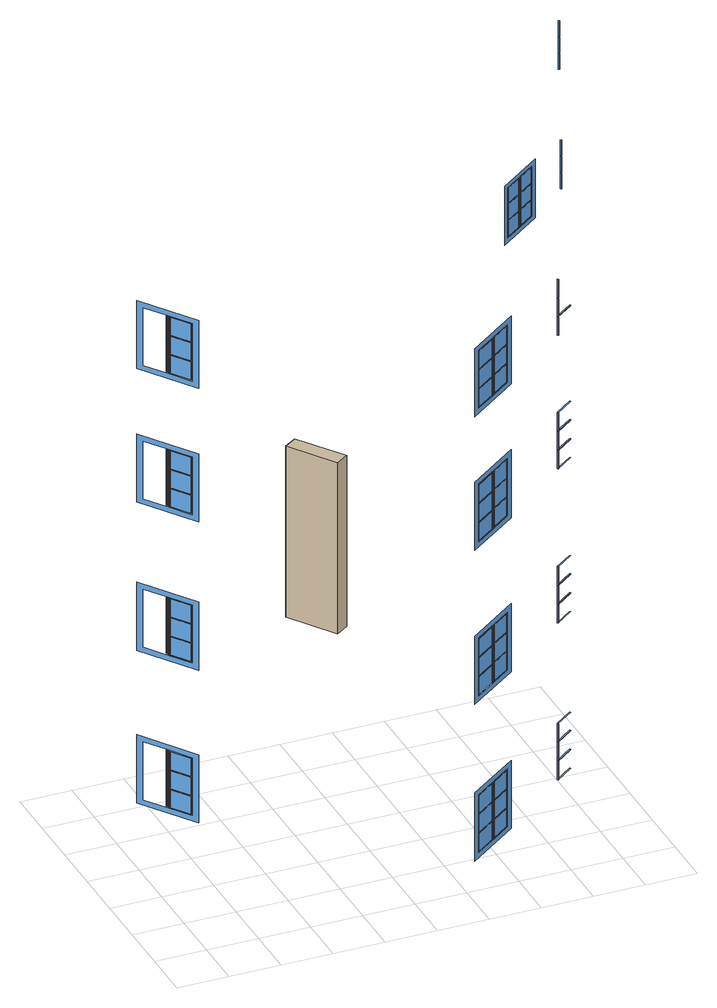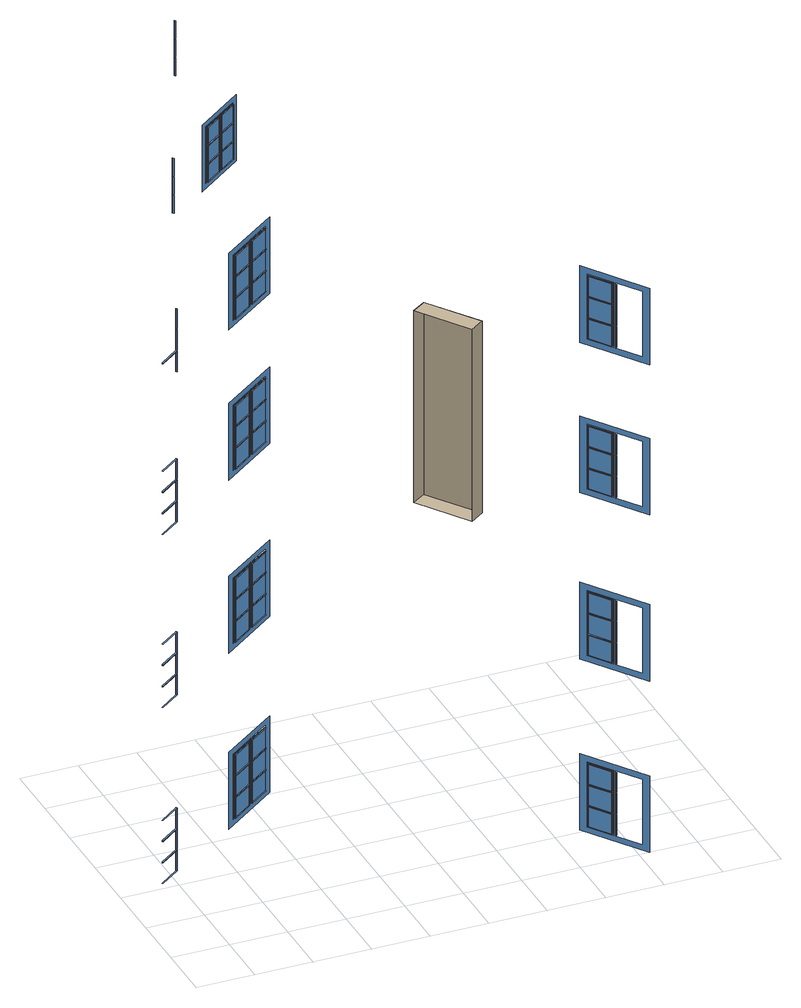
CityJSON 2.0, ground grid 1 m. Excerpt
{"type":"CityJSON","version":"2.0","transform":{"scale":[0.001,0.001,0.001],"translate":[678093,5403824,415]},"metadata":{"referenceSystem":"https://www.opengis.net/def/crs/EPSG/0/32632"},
"CityObjects":{
"building1":{"type":"Building","attributes":{"dataAvailable":"Sufficient","measuredHeight":20.7},"children":["building1-1"],"geometry":[{"type":"MultiSurface","lod":"3","boundaries":[[[0,1,2,3]],[[4,5,6,7]],[[8,9,10,11]],[[12,13,14,15]],[[16,17,18,19]],[[20,21,22,23]],[[24,25,26,27]],[[28,29,30,31]],[[32,33,34,35]],[[36,37,38,39]],[[40,41,42,43]],[[44,45,46,47]],[[48,49,50,51],[52,53,54,55],[56,57,58,59]],[[60,61,62,63],[64,65,66,67],[68,69,70,71]],[[72,73,74,75],[76,77,78,79],[80,81,82,83]],[[84,85,86,87],[88,89,90,91],[92,93,94,95]],[[96,10,9,97]],[[98,2,1,99]],[[100,6,5,101]],[[102,22,21,103]],[[104,14,13,105]],[[106,18,17,107]],[[108,34,33,109]],[[110,26,25,111]],[[112,30,29,113]],[[114,46,45,115]],[[116,38,37,117]],[[118,42,41,119]],[[120,121,122,123]],[[124,125,126,127]],[[128,129,130,131]],[[132,133,134,135]],[[136,137,138,139]],[[140,141,142,143]],[[144,145,146,147]],[[148,149,150,151]],[[152,153,154,155]],[[156,157,158,159]],[[160,161,162,163]],[[164,165,166,167]],[[168,122,121,169]],[[170,130,129,171]],[[172,126,125,173]],[[174,134,133,175]],[[176,142,141,177]],[[178,138,137,179]],[[180,146,145,181]],[[182,154,153,183]],[[184,150,149,185]],[[186,158,157,187]],[[188,166,165,189]],[[190,162,161,191]],[[58,57,56,59],[127,192,193,124],[194,195,128,131],[196,197,120,123]],[[70,69,68,71],[139,198,199,136],[200,201,140,143],[202,203,132,135]],[[82,81,80,83],[151,204,205,148],[206,207,152,155],[208,209,144,147]],[[94,93,92,95],[163,210,211,160],[212,213,164,167],[214,215,156,159]],[[127,126,216,192]],[[123,122,217,196]],[[131,130,218,194]],[[139,138,219,198]],[[135,134,220,202]],[[143,142,221,200]],[[151,150,222,204]],[[147,146,223,208]],[[155,154,224,206]],[[163,162,225,210]],[[159,158,226,214]],[[167,166,227,212]],[[195,228,129,128]],[[193,229,125,124]],[[197,230,121,120]],[[201,231,141,140]],[[199,232,137,136]],[[203,233,133,132]],[[207,234,153,152]],[[205,235,149,148]],[[209,236,145,144]],[[213,237,165,164]],[[211,238,161,160]],[[215,239,157,156]],[[230,217,122,121]],[[228,218,130,129]],[[216,126,125,229]],[[233,220,134,133]],[[231,221,142,141]],[[219,138,137,232]],[[236,223,146,145]],[[234,224,154,153]],[[222,150,149,235]],[[239,226,158,157]],[[237,227,166,165]],[[225,162,161,238]],[[240,218,130,170]],[[169,121,230,241]],[[242,217,122,168]],[[171,129,228,243]],[[173,125,229,244]],[[245,216,126,172]],[[246,221,142,176]],[[175,133,233,247]],[[248,220,134,174]],[[177,141,231,249]],[[179,137,232,250]],[[251,219,138,178]],[[252,224,154,182]],[[181,145,236,253]],[[254,223,146,180]],[[183,153,234,255]],[[185,149,235,256]],[[257,222,150,184]],[[258,227,166,188]],[[187,157,239,259]],[[260,226,158,186]],[[189,165,237,261]],[[191,161,238,262]],[[263,225,162,190]],[[194,218,228,195]],[[196,217,230,197]],[[192,216,229,193]],[[200,221,231,201]],[[202,220,233,203]],[[198,219,232,199]],[[206,224,234,207]],[[208,223,236,209]],[[204,222,235,205]],[[212,227,237,213]],[[214,226,239,215]],[[210,225,238,211]],[[241,230,217,242]],[[243,228,218,240]],[[244,229,216,245]],[[247,233,220,248]],[[249,231,221,246]],[[250,232,219,251]],[[253,236,223,254]],[[255,234,224,252]],[[256,235,222,257]],[[259,239,226,260]],[[261,237,227,258]],[[262,238,225,263]],[[264,265,266,267]],[[268,269,270,271]],[[272,273,274,275]],[[276,277,278,279]],[[280,281,282,283]],[[284,285,286,287]],[[288,289,290,291]],[[292,293,294,295]],[[296,297,298,299]],[[300,301,302,303]],[[304,305,306,307]],[[308,309,310,311]],[[312,313,314,315]],[[316,317,318,319]],[[320,321,322,323]],[[324,325,326,327]],[[328,329,330,331]],[[332,333,334,335]],[[336,337,338,339]],[[340,341,342,343]],[[344,345,346,347]],[[348,349,350,351]],[[352,353,354,355]],[[356,357,358,359]],[[265,266,317,318]],[[314,269,270,313]],[[322,273,274,321]],[[277,278,329,330]],[[326,281,282,325]],[[334,285,286,333]],[[289,290,341,342]],[[338,293,294,337]],[[346,297,298,345]],[[301,302,353,354]],[[350,305,306,349]],[[358,309,310,357]],[[360,326,325,361]],[[362,334,333,363]],[[364,342,341,365]],[[366,338,337,367]],[[368,346,345,369]],[[370,354,353,371]],[[372,350,349,373]],[[374,358,357,375]],[[376,274,273,377]],[[378,270,269,379]],[[380,266,265,381]],[[382,286,285,383]],[[384,282,281,385]],[[386,278,277,387]],[[388,298,297,389]],[[390,294,293,391]],[[392,290,289,393]],[[394,310,309,395]],[[396,306,305,397]],[[398,302,301,399]],[[319,318,265,264]],[[315,314,269,268]],[[323,322,273,272]],[[331,330,277,276]],[[327,326,281,280]],[[335,334,285,284]],[[343,342,289,288]],[[339,338,293,292]],[[347,346,297,296]],[[355,354,301,300]],[[351,350,305,304]],[[359,358,309,308]],[[379,269,314,400]],[[377,273,322,401]],[[381,265,318,402]],[[385,281,326,360]],[[383,285,334,362]],[[387,277,330,403]],[[391,293,338,366]],[[389,297,346,368]],[[393,289,342,364]],[[397,305,350,372]],[[395,309,358,374]],[[399,301,354,370]],[[404,405,406,407],[408,409,410,411],[412,413,414,415]],[[416,417,418,419],[420,421,422,423],[424,425,426,427]],[[428,429,430,431],[432,433,434,435],[436,437,438,439]],[[440,441,442,443],[444,445,446,447],[448,449,450,451]],[[452,453,454,455]],[[456,457,458,459]],[[460,461,462,463]],[[464,465,466,467]],[[468,469,470,471]],[[472,473,474,475]],[[476,477,478,479]],[[480,481,482,483]],[[484,485,486,487]],[[488,489,490,491]],[[492,493,494,495]],[[496,497,498,499]],[[500,454,453,501]],[[502,462,461,503]],[[504,458,457,505]],[[506,466,465,507]],[[508,474,473,509]],[[510,470,469,511]],[[512,478,477,513]],[[514,486,485,515]],[[516,482,481,517]],[[518,490,489,519]],[[520,498,497,521]],[[522,494,493,523]],[[455,454,524,525]],[[459,458,526,527]],[[463,462,528,529]],[[467,466,530,531]],[[471,470,532,533]],[[475,474,534,535]],[[479,478,536,537]],[[483,482,538,539]],[[487,486,540,541]],[[491,490,542,543]],[[495,494,544,545]],[[499,498,546,547]],[[548,549,457,456]],[[550,551,453,452]],[[552,553,461,460]],[[554,555,469,468]],[[556,557,465,464]],[[558,559,473,472]],[[560,561,481,480]],[[562,563,477,476]],[[564,565,485,484]],[[566,567,493,492]],[[568,569,489,488]],[[570,571,497,496]],[[524,551,453,454]],[[526,549,457,458]],[[553,461,462,528]],[[530,557,465,466]],[[532,555,469,470]],[[559,473,474,534]],[[536,563,477,478]],[[538,561,481,482]],[[565,485,486,540]],[[542,569,489,490]],[[544,567,493,494]],[[571,497,498,546]],[[503,461,553,572]],[[501,453,551,573]],[[574,526,458,504]],[[505,457,549,575]],[[576,528,462,502]],[[577,524,454,500]],[[509,473,559,578]],[[507,465,557,579]],[[580,532,470,510]],[[511,469,555,581]],[[582,534,474,508]],[[583,530,466,506]],[[515,485,565,584]],[[513,477,563,585]],[[586,538,482,516]],[[517,481,561,587]],[[588,540,486,514]],[[589,536,478,512]],[[521,497,571,590]],[[519,489,569,591]],[[592,544,494,522]],[[523,493,567,593]],[[594,546,498,520]],[[595,542,490,518]],[[414,413,412,415],[503,572,576,502],[575,574,504,505],[573,577,500,501]],[[426,425,424,427],[509,578,582,508],[581,580,510,511],[579,583,506,507]],[[438,437,436,439],[515,584,588,514],[587,586,516,517],[585,589,512,513]],[[450,449,448,451],[521,590,594,520],[593,592,522,523],[591,595,518,519]],[[525,524,551,550]],[[527,526,549,548]],[[529,528,553,552]],[[531,530,557,556]],[[533,532,555,554]],[[535,534,559,558]],[[537,536,563,562]],[[539,538,561,560]],[[541,540,565,564]],[[543,542,569,568]],[[545,544,567,566]],[[547,546,571,570]],[[575,549,526,574]],[[573,551,524,577]],[[572,553,528,576]],[[581,555,532,580]],[[579,557,530,583]],[[578,559,534,582]],[[587,561,538,586]],[[585,563,536,589]],[[584,565,540,588]],[[593,567,544,592]],[[591,569,542,595]],[[590,571,546,594]],[[596,597,598,599]],[[600,601,602,603]],[[604,605,606,607]],[[608,598,597,609]],[[610,606,605,611]],[[612,602,601,613]],[[614,615,601,600]],[[603,602,616,617]],[[618,619,597,596]],[[599,598,620,621]],[[607,606,622,623]],[[624,625,605,604]],[[620,619,597,598]],[[625,605,606,622]],[[616,615,601,602]],[[626,616,602,612]],[[609,597,619,627]],[[611,605,625,628]],[[629,622,606,610]],[[630,620,598,608]],[[613,601,615,631]],[[632,633,634,635],[611,628,629,610],[631,626,612,613],[627,630,608,609]],[[617,616,615,614]],[[621,620,619,618]],[[623,622,625,624]],[[627,619,620,630]],[[628,625,622,629]],[[631,615,616,626]],[[636,637,638,639],[640,641,642,643],[634,633,632,635]],[[644,645,646,647]],[[648,649,650,651]],[[652,653,654,655]],[[656,650,649,657]],[[658,654,653,659]],[[660,646,645,661]],[[647,646,662,663]],[[664,665,653,652]],[[655,654,666,667]],[[651,650,668,669]],[[670,671,649,648]],[[672,673,645,644]],[[662,673,645,646]],[[665,653,654,666]],[[668,671,649,650]],[[674,668,650,656]],[[659,653,665,675]],[[676,662,646,660]],[[657,649,671,677]],[[661,645,673,678]],[[679,666,654,658]],[[642,641,640,643],[659,675,679,658],[677,674,656,657],[678,676,660,661]],[[667,666,665,664]],[[663,662,673,672]],[[669,668,671,670]],[[675,665,666,679]],[[677,671,668,674]],[[678,673,662,676]],[[680,681,682,683]],[[684,685,686,687]],[[688,689,690,691]],[[692,693,694,695]],[[696,697,698,699]],[[700,701,702,703]],[[704,705,706,707]],[[708,709,710,711]],[[712,713,714,715]],[[716,717,718,719]],[[720,721,722,723]],[[724,725,726,727]],[[728,686,685,729]],[[730,682,681,731]],[[732,690,689,733]],[[734,698,697,735]],[[736,694,693,737]],[[738,702,701,739]],[[740,710,709,741]],[[742,706,705,743]],[[744,714,713,745]],[[746,722,721,747]],[[748,718,717,749]],[[750,726,725,751]],[[752,753,754,755]],[[756,757,758,759]],[[760,761,762,763]],[[764,754,753,765]],[[766,762,761,767]],[[768,758,757,769]],[[770,771,772,773]],[[774,775,776,777]],[[778,779,780,781]],[[782,772,771,783]],[[784,780,779,785]],[[786,776,775,787]],[[788,789,681,680]],[[687,686,790,791]],[[683,682,792,793]],[[794,795,685,684]],[[691,690,796,797]],[[798,799,689,688]],[[800,801,693,692]],[[699,698,802,803]],[[695,694,804,805]],[[806,807,697,696]],[[703,702,808,809]],[[810,811,701,700]],[[812,813,705,704]],[[711,710,814,815]],[[707,706,816,817]],[[818,819,709,708]],[[715,714,820,821]],[[822,823,713,712]],[[824,825,717,716]],[[723,722,826,827]]],"semantics":{"surfaces":[{"type":"Window","@cityeditor:layer":"Unclassified.LoD3","frameMaterialClass":"Plastic","paneMaterialClass":"Glass","frameMaterialUncertainty":0.3}],"values":[0,0,0,0,0,0,0,0,0,0,0,0,0,0,0,0,0,0,0,0,0,0,0,0,0,0,0,0,0,0,0,0,0,0,0,0,0,0,0,0,0,0,0,0,0,0,0,0,0,0,0,0,0,0,0,0,0,0,0,0,0,0,0,0,0,0,0,0,0,0,0,0,0,0,0,0,0,0,0,0,0,0,0,0,0,0,0,0,0,0,0,0,0,0,0,0,0,0,0,0,0,0,0,0,0,0,0,0,0,0,0,0,0,0,0,0,0,0,0,0,0,0,0,0,0,0,0,0,0,0,0,0,0,0,0,0,0,0,0,0,0,0,0,0,0,0,0,0,0,0,0,0,0,0,0,0,0,0,0,0,0,0,0,0,0,0,0,0,0,0,0,0,0,0,0,0,0,0,0,0,0,0,0,0,0,0,0,0,0,0,0,0,0,0,0,0,0,0,0,0,0,0,0,0,0,0,0,0,0,0,0,0,0,0,0,0,0,0,0,0,0,0,0,0,0,0,0,0,0,0,0,0,0,0,0,0,0,0,0,0,0,0,0,0,0,0,0,0,0,0,0,0,0,0,0,0,0,0,0,0,0,0,0,0,0,0,0,0,0,0,0,0,0,0,0,0,0,0,0,0,0,0,0,0,0,0,0,0,0,0,0,0,0,0,0,0,0,0,0,0,0,0,0,0,0,0,0,0,0,0,0,0,0,0,0,0,0,0,0,0,0,0,0,0,0,0,0,0,0,0,0,0,0,0,0,0,0,0,0,0,0,0,0,0,0,0,0,0,0,0,0,0,0,0,0,0,0,0,0,0,0,0,0,0,0,0,0,0,0,0,0,0,0,0,0,0,0,0,0,0,0,0,0,0,0,0,0,0,0,0,0,0,0,0,0,0,0,0,0,0,0,0,0,0,0,0,0,0,0,0,0,0,0,0,0,0,0,0,0,0,0,0,0,0,0,0,0,0,0,0,0,0,0,0,0,0,0,0,0,0,0,0,0,0,0,0,0,0,0]}}]},
"building1-1":{"type":"BuildingInstallation","attributes":{"@cityeditor:layer":"Unclassified.LoD3","klumMaterialClass":"Concrete","klumMaterialIndex":"E202","materialUncertainty":0.3,"relationToConstruction":"outside"},"parents":["building1"],"geometry":[{"type":"MultiSurface","lod":"3","boundaries":[[[828,829,830,831]],[[831,830,832,833]],[[829,834,832,830]],[[834,835,833,832]],[[835,828,831,833]]]}]}
},
"vertices":[
[1194,4570,1259],[1202,4575,1259],[1202,4575,886],[1194,4570,886],[1194,4570,1649],[1202,4575,1649],[1202,4575,1276],[1194,4570,1276],[1194,4570,870],[1202,4575,870],[1202,4575,496],[1194,4570,496],[1194,4570,4393],[1202,4575,4393],[1202,4575,4020],[1194,4570,4020],[1194,4570,4783],[1202,4575,4783],[1202,4575,4410],[1194,4570,4410],[1194,4570,4003],[1202,4575,4003],[1202,4575,3630],[1194,4570,3630],[1194,4570,7434],[1202,4575,7434],[1202,4575,7061],[1194,4570,7061],[1194,4570,7824],[1202,4575,7824],[1202,4575,7450],[1194,4570,7450],[1194,4570,7044],[1202,4575,7044],[1202,4575,6671],[1194,4570,6671],[1194,4570,10176],[1202,4575,10176],[1202,4575,9802],[1194,4570,9802],[1194,4570,10566],[1202,4575,10566],[1202,4575,10192],[1194,4570,10192],[1194,4570,9786],[1202,4575,9786],[1202,4575,9413],[1194,4570,9413],[1583,4003,1773],[847,5074,1773],[847,5074,373],[1583,4003,373],[927,4958,480],[927,4958,1666],[1206,4552,1666],[1206,4552,480],[1224,4525,480],[1224,4525,1666],[1503,4119,1666],[1503,4119,480],[1583,4003,4906],[847,5074,4906],[847,5074,3506],[1583,4003,3506],[927,4958,3614],[927,4958,4799],[1206,4552,4799],[1206,4552,3614],[1224,4525,3614],[1224,4525,4799],[1503,4119,4799],[1503,4119,3614],[1583,4003,7947],[847,5074,7947],[847,5074,6547],[1583,4003,6547],[927,4958,6654],[927,4958,7840],[1206,4552,7840],[1206,4552,6654],[1224,4525,6654],[1224,4525,7840],[1503,4119,7840],[1503,4119,6654],[1583,4003,10689],[847,5074,10689],[847,5074,9289],[1583,4003,9289],[927,4958,9396],[927,4958,10582],[1206,4552,10582],[1206,4552,9396],[1224,4525,9396],[1224,4525,10582],[1503,4119,10582],[1503,4119,9396],[1218,4587,496],[1218,4587,870],[1218,4587,886],[1218,4587,1259],[1218,4587,1276],[1218,4587,1649],[1218,4587,3630],[1218,4587,4003],[1218,4587,4020],[1218,4587,4393],[1218,4587,4410],[1218,4587,4783],[1218,4587,6671],[1218,4587,7044],[1218,4587,7061],[1218,4587,7434],[1218,4587,7450],[1218,4587,7824],[1218,4587,9413],[1218,4587,9786],[1218,4587,9802],[1218,4587,10176],[1218,4587,10192],[1218,4587,10566],[1237,4507,1276],[1245,4513,1276],[1245,4513,1649],[1237,4507,1649],[1237,4507,496],[1245,4513,496],[1245,4513,870],[1237,4507,870],[1237,4507,886],[1245,4513,886],[1245,4513,1259],[1237,4507,1259],[1237,4507,4410],[1245,4513,4410],[1245,4513,4783],[1237,4507,4783],[1237,4507,3630],[1245,4513,3630],[1245,4513,4003],[1237,4507,4003],[1237,4507,4020],[1245,4513,4020],[1245,4513,4393],[1237,4507,4393],[1237,4507,7450],[1245,4513,7450],[1245,4513,7824],[1237,4507,7824],[1237,4507,6671],[1245,4513,6671],[1245,4513,7044],[1237,4507,7044],[1237,4507,7061],[1245,4513,7061],[1245,4513,7434],[1237,4507,7434],[1237,4507,10192],[1245,4513,10192],[1245,4513,10566],[1237,4507,10566],[1237,4507,9413],[1245,4513,9413],[1245,4513,9786],[1237,4507,9786],[1237,4507,9802],[1245,4513,9802],[1245,4513,10176],[1237,4507,10176],[1261,4524,1649],[1261,4524,1276],[1261,4524,1259],[1261,4524,886],[1261,4524,870],[1261,4524,496],[1261,4524,4783],[1261,4524,4410],[1261,4524,4393],[1261,4524,4020],[1261,4524,4003],[1261,4524,3630],[1261,4524,7824],[1261,4524,7450],[1261,4524,7434],[1261,4524,7061],[1261,4524,7044],[1261,4524,6671],[1261,4524,10566],[1261,4524,10192],[1261,4524,10176],[1261,4524,9802],[1261,4524,9786],[1261,4524,9413],[1491,4137,870],[1491,4137,496],[1491,4137,1259],[1491,4137,886],[1491,4137,1649],[1491,4137,1276],[1491,4137,4003],[1491,4137,3630],[1491,4137,4393],[1491,4137,4020],[1491,4137,4783],[1491,4137,4410],[1491,4137,7044],[1491,4137,6671],[1491,4137,7434],[1491,4137,7061],[1491,4137,7824],[1491,4137,7450],[1491,4137,9786],[1491,4137,9413],[1491,4137,10176],[1491,4137,9802],[1491,4137,10566],[1491,4137,10192],[1499,4142,870],[1499,4142,1649],[1499,4142,1259],[1499,4142,4003],[1499,4142,4783],[1499,4142,4393],[1499,4142,7044],[1499,4142,7824],[1499,4142,7434],[1499,4142,9786],[1499,4142,10566],[1499,4142,10176],[1499,4142,886],[1499,4142,496],[1499,4142,1276],[1499,4142,4020],[1499,4142,3630],[1499,4142,4410],[1499,4142,7061],[1499,4142,6671],[1499,4142,7450],[1499,4142,9802],[1499,4142,9413],[1499,4142,10192],[1516,4153,1259],[1516,4153,1276],[1516,4153,1649],[1516,4153,886],[1516,4153,496],[1516,4153,870],[1516,4153,4393],[1516,4153,4410],[1516,4153,4783],[1516,4153,4020],[1516,4153,3630],[1516,4153,4003],[1516,4153,7434],[1516,4153,7450],[1516,4153,7824],[1516,4153,7061],[1516,4153,6671],[1516,4153,7044],[1516,4153,10176],[1516,4153,10192],[1516,4153,10566],[1516,4153,9802],[1516,4153,9413],[1516,4153,9786],[6033,1329,821],[6045,1313,821],[5687,1042,821],[5675,1058,821],[6033,1329,1211],[6045,1313,1211],[5687,1042,1211],[5675,1058,1211],[6033,1329,1600],[6045,1313,1600],[5687,1042,1600],[5675,1058,1600],[6033,1329,4038],[6045,1313,4038],[5687,1042,4038],[5675,1058,4038],[6033,1329,4427],[6045,1313,4427],[5687,1042,4427],[5675,1058,4427],[6033,1329,4817],[6045,1313,4817],[5687,1042,4817],[5675,1058,4817],[6033,1329,7200],[6045,1313,7200],[5687,1042,7200],[5675,1058,7200],[6033,1329,7590],[6045,1313,7590],[5687,1042,7590],[5675,1058,7590],[6033,1329,7980],[6045,1313,7980],[5687,1042,7980],[5675,1058,7980],[6033,1329,9942],[6045,1313,9942],[5687,1042,9942],[5675,1058,9942],[6033,1329,10332],[6045,1313,10332],[5687,1042,10332],[5675,1058,10332],[6033,1329,10721],[6045,1313,10721],[5687,1042,10721],[5675,1058,10721],[5675,1058,837],[5687,1042,837],[6045,1313,837],[6033,1329,837],[5675,1058,447],[5687,1042,447],[6045,1313,447],[6033,1329,447],[5675,1058,1227],[5687,1042,1227],[6045,1313,1227],[6033,1329,1227],[5675,1058,4054],[5687,1042,4054],[6045,1313,4054],[6033,1329,4054],[5675,1058,3664],[5687,1042,3664],[6045,1313,3664],[6033,1329,3664],[5675,1058,4444],[5687,1042,4444],[6045,1313,4444],[6033,1329,4444],[5675,1058,7217],[5687,1042,7217],[6045,1313,7217],[6033,1329,7217],[5675,1058,6827],[5687,1042,6827],[6045,1313,6827],[6033,1329,6827],[5675,1058,7606],[5687,1042,7606],[6045,1313,7606],[6033,1329,7606],[5675,1058,9958],[5687,1042,9958],[6045,1313,9958],[6033,1329,9958],[5675,1058,9569],[5687,1042,9569],[6045,1313,9569],[6033,1329,9569],[5675,1058,10348],[5687,1042,10348],[6045,1313,10348],[6033,1329,10348],[6051,1305,4054],[5693,1034,4054],[6051,1305,4444],[5693,1034,4444],[6051,1305,6827],[5693,1034,6827],[6051,1305,7217],[5693,1034,7217],[6051,1305,7606],[5693,1034,7606],[6051,1305,9569],[5693,1034,9569],[6051,1305,9958],[5693,1034,9958],[6051,1305,10348],[5693,1034,10348],[5693,1034,1600],[6051,1305,1600],[5693,1034,1211],[6051,1305,1211],[5693,1034,821],[6051,1305,821],[5693,1034,4817],[6051,1305,4817],[5693,1034,4427],[6051,1305,4427],[5693,1034,4038],[6051,1305,4038],[5693,1034,7980],[6051,1305,7980],[5693,1034,7590],[6051,1305,7590],[5693,1034,7200],[6051,1305,7200],[5693,1034,10721],[6051,1305,10721],[5693,1034,10332],[6051,1305,10332],[5693,1034,9942],[6051,1305,9942],[6051,1305,837],[6051,1305,1227],[6051,1305,447],[6051,1305,3664],[6600,1720,1724],[5563,936,1724],[5563,936,324],[6600,1720,324],[5675,1021,431],[5675,1021,1617],[6069,1318,1617],[6069,1318,431],[6094,1338,431],[6094,1338,1617],[6487,1635,1617],[6487,1635,431],[6600,1720,4941],[5563,936,4941],[5563,936,3541],[6600,1720,3541],[5675,1021,3648],[5675,1021,4834],[6069,1318,4834],[6069,1318,3648],[6094,1338,3648],[6094,1338,4834],[6487,1635,4834],[6487,1635,3648],[6600,1720,8103],[5563,936,8103],[5563,936,6703],[6600,1720,6703],[5675,1021,6810],[5675,1021,7996],[6069,1318,7996],[6069,1318,6810],[6094,1338,6810],[6094,1338,7996],[6487,1635,7996],[6487,1635,6810],[6600,1720,10845],[5563,936,10845],[5563,936,9445],[6600,1720,9445],[5675,1021,9552],[5675,1021,10738],[6069,1318,10738],[6069,1318,9552],[6094,1338,9552],[6094,1338,10738],[6487,1635,10738],[6487,1635,9552],[6094,1375,1600],[6106,1359,1600],[6106,1359,1227],[6094,1375,1227],[6094,1375,1211],[6106,1359,1211],[6106,1359,837],[6094,1375,837],[6094,1375,821],[6106,1359,821],[6106,1359,447],[6094,1375,447],[6094,1375,4817],[6106,1359,4817],[6106,1359,4444],[6094,1375,4444],[6094,1375,4427],[6106,1359,4427],[6106,1359,4054],[6094,1375,4054],[6094,1375,4038],[6106,1359,4038],[6106,1359,3664],[6094,1375,3664],[6094,1375,7980],[6106,1359,7980],[6106,1359,7606],[6094,1375,7606],[6094,1375,7590],[6106,1359,7590],[6106,1359,7217],[6094,1375,7217],[6094,1375,7200],[6106,1359,7200],[6106,1359,6827],[6094,1375,6827],[6094,1375,10721],[6106,1359,10721],[6106,1359,10348],[6094,1375,10348],[6094,1375,10332],[6106,1359,10332],[6106,1359,9958],[6094,1375,9958],[6094,1375,9942],[6106,1359,9942],[6106,1359,9569],[6094,1375,9569],[6112,1351,1227],[6112,1351,1600],[6112,1351,447],[6112,1351,821],[6112,1351,837],[6112,1351,1211],[6112,1351,4444],[6112,1351,4817],[6112,1351,3664],[6112,1351,4038],[6112,1351,4054],[6112,1351,4427],[6112,1351,7606],[6112,1351,7980],[6112,1351,6827],[6112,1351,7200],[6112,1351,7217],[6112,1351,7590],[6112,1351,10348],[6112,1351,10721],[6112,1351,9569],[6112,1351,9942],[6112,1351,9958],[6112,1351,10332],[6464,1630,1227],[6452,1646,1227],[6464,1630,837],[6452,1646,837],[6464,1630,447],[6452,1646,447],[6464,1630,4444],[6452,1646,4444],[6464,1630,4054],[6452,1646,4054],[6464,1630,3664],[6452,1646,3664],[6464,1630,7606],[6452,1646,7606],[6464,1630,7217],[6452,1646,7217],[6464,1630,6827],[6452,1646,6827],[6464,1630,10348],[6452,1646,10348],[6464,1630,9958],[6452,1646,9958],[6464,1630,9569],[6452,1646,9569],[6452,1646,1211],[6464,1630,1211],[6452,1646,1600],[6464,1630,1600],[6452,1646,821],[6464,1630,821],[6452,1646,4427],[6464,1630,4427],[6452,1646,4817],[6464,1630,4817],[6452,1646,4038],[6464,1630,4038],[6452,1646,7590],[6464,1630,7590],[6452,1646,7980],[6464,1630,7980],[6452,1646,7200],[6464,1630,7200],[6452,1646,10332],[6464,1630,10332],[6452,1646,10721],[6464,1630,10721],[6452,1646,9942],[6464,1630,9942],[6470,1622,821],[6470,1622,1600],[6470,1622,837],[6470,1622,1211],[6470,1622,447],[6470,1622,1227],[6470,1622,4038],[6470,1622,4817],[6470,1622,4054],[6470,1622,4427],[6470,1622,3664],[6470,1622,4444],[6470,1622,7200],[6470,1622,7980],[6470,1622,7217],[6470,1622,7590],[6470,1622,6827],[6470,1622,7606],[6470,1622,9942],[6470,1622,10721],[6470,1622,9958],[6470,1622,10332],[6470,1622,9569],[6470,1622,10348],[6500,1683,13524],[6512,1667,13524],[6512,1667,13200],[6500,1683,13200],[6500,1683,13185],[6512,1667,13185],[6512,1667,12860],[6500,1683,12860],[6500,1683,12846],[6512,1667,12846],[6512,1667,12521],[6500,1683,12521],[6518,1659,13200],[6518,1659,13524],[6518,1659,12521],[6518,1659,12846],[6518,1659,12860],[6518,1659,13185],[6801,1910,13185],[6813,1895,13185],[6813,1895,12860],[6801,1910,12860],[6801,1910,13524],[6813,1895,13524],[6813,1895,13200],[6801,1910,13200],[6813,1895,12521],[6801,1910,12521],[6801,1910,12846],[6813,1895,12846],[6820,1887,12860],[6820,1887,13524],[6820,1887,12846],[6820,1887,12521],[6820,1887,13200],[6820,1887,13185],[6834,1898,13539],[6504,1648,13539],[6504,1648,12507],[6834,1898,12507],[7280,2235,13632],[6410,1576,13632],[6410,1576,12414],[7280,2235,12414],[6856,1914,12507],[6856,1914,13539],[7186,2164,13539],[7186,2164,12507],[6852,1949,13524],[6864,1933,13524],[6864,1933,13200],[6852,1949,13200],[6852,1949,13185],[6864,1933,13185],[6864,1933,12860],[6852,1949,12860],[6852,1949,12846],[6864,1933,12846],[6864,1933,12521],[6852,1949,12521],[6870,1925,12860],[6870,1925,13185],[6870,1925,12521],[6870,1925,12846],[6870,1925,13200],[6870,1925,13524],[7165,2161,13200],[7153,2177,13200],[7153,2177,12846],[7165,2161,12846],[7165,2161,12521],[7153,2177,12521],[7165,2161,12860],[7153,2177,12860],[7153,2177,13185],[7165,2161,13185],[7153,2177,13524],[7165,2161,13524],[7171,2153,12860],[7171,2153,12846],[7171,2153,13200],[7171,2153,13185],[7171,2153,13524],[7171,2153,12521],[7931,2766,821],[7943,2750,821],[7943,2750,447],[7931,2766,447],[7931,2766,1211],[7943,2750,1211],[7943,2750,837],[7931,2766,837],[7931,2766,1600],[7943,2750,1600],[7943,2750,1227],[7931,2766,1227],[7931,2766,4038],[7943,2750,4038],[7943,2750,3664],[7931,2766,3664],[7931,2766,4427],[7943,2750,4427],[7943,2750,4054],[7931,2766,4054],[7931,2766,4817],[7943,2750,4817],[7943,2750,4444],[7931,2766,4444],[7931,2766,7200],[7943,2750,7200],[7943,2750,6827],[7931,2766,6827],[7931,2766,7590],[7943,2750,7590],[7943,2750,7217],[7931,2766,7217],[7931,2766,7980],[7943,2750,7980],[7943,2750,7606],[7931,2766,7606],[7931,2766,9942],[7943,2750,9942],[7943,2750,9569],[7931,2766,9569],[7931,2766,10332],[7943,2750,10332],[7943,2750,9958],[7931,2766,9958],[7931,2766,10721],[7943,2750,10721],[7943,2750,10348],[7931,2766,10348],[7949,2742,837],[7949,2742,1211],[7949,2742,447],[7949,2742,821],[7949,2742,1227],[7949,2742,1600],[7949,2742,4054],[7949,2742,4427],[7949,2742,3664],[7949,2742,4038],[7949,2742,4444],[7949,2742,4817],[7949,2742,7217],[7949,2742,7590],[7949,2742,6827],[7949,2742,7200],[7949,2742,7606],[7949,2742,7980],[7949,2742,9958],[7949,2742,10332],[7949,2742,9569],[7949,2742,9942],[7949,2742,10348],[7949,2742,10721],[7967,2793,16006],[7979,2777,16006],[7979,2777,15681],[7967,2793,15681],[7967,2793,15666],[7979,2777,15666],[7979,2777,15342],[7967,2793,15342],[7967,2793,15327],[7979,2777,15327],[7979,2777,15003],[7967,2793,15003],[7985,2769,15681],[7985,2769,16006],[7985,2769,15003],[7985,2769,15327],[7985,2769,15342],[7985,2769,15666],[8015,2829,13524],[8027,2813,13524],[8027,2813,13200],[8015,2829,13200],[8015,2829,13185],[8027,2813,13185],[8027,2813,12860],[8015,2829,12860],[8015,2829,12846],[8027,2813,12846],[8027,2813,12521],[8015,2829,12521],[8033,2805,13200],[8033,2805,13524],[8033,2805,12521],[8033,2805,12846],[8033,2805,12860],[8033,2805,13185],[8290,3037,821],[8302,3021,821],[8302,3021,837],[8290,3037,837],[8302,3021,447],[8290,3037,447],[8290,3037,1211],[8302,3021,1211],[8302,3021,1227],[8290,3037,1227],[8290,3037,1600],[8302,3021,1600],[8290,3037,4038],[8302,3021,4038],[8302,3021,4054],[8290,3037,4054],[8302,3021,3664],[8290,3037,3664],[8290,3037,4427],[8302,3021,4427],[8302,3021,4444],[8290,3037,4444],[8290,3037,4817],[8302,3021,4817],[8290,3037,7200],[8302,3021,7200],[8302,3021,7217],[8290,3037,7217],[8302,3021,6827],[8290,3037,6827],[8290,3037,7590],[8302,3021,7590],[8302,3021,7606],[8290,3037,7606],[8290,3037,7980],[8302,3021,7980],[8290,3037,9942],[8302,3021,9942],[8302,3021,9958],[8290,3037,9958],
[3326,1462,8892],[2713,2355,8892],[2466,2186,8892],[3078,1293,8892],[2466,2186,5383],[3078,1293,5383],[2713,2355,5383],[3326,1462,5383]
]}
